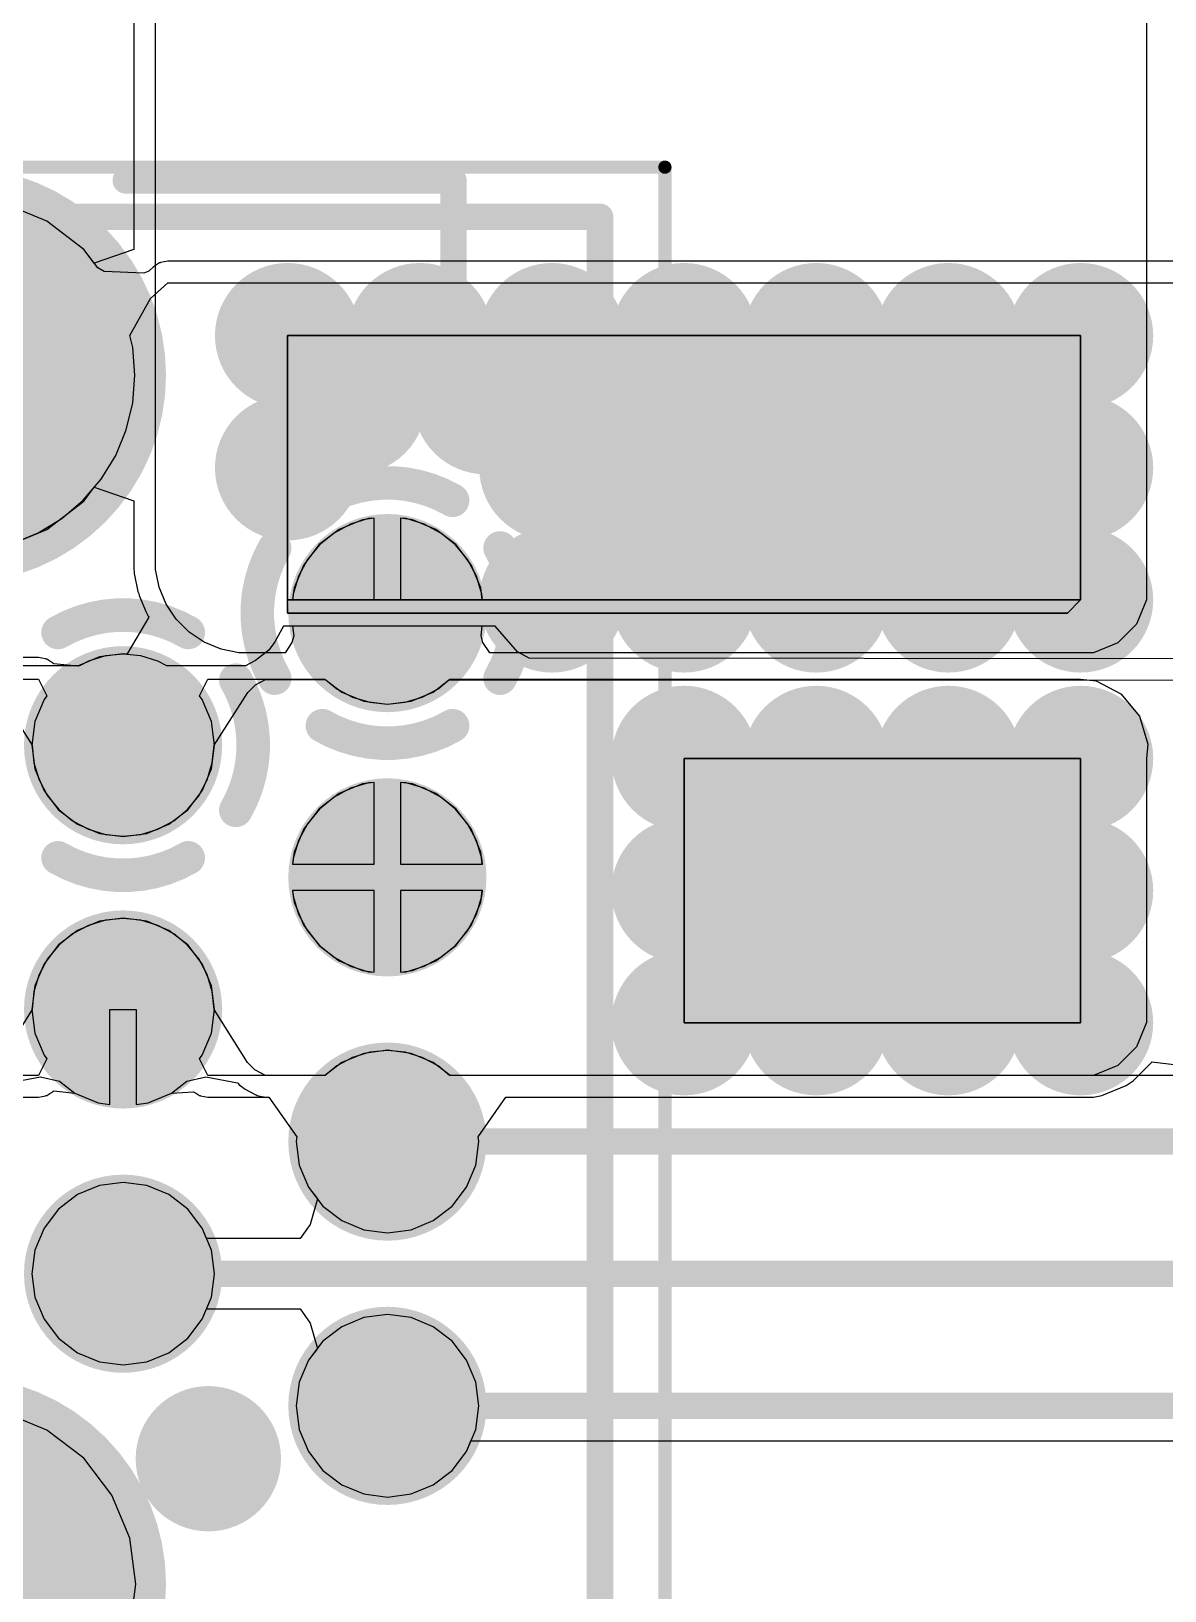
# Model space of a CAD drawing. Header units: millimetres. Extents: x 372 to 687, y 380 to 482.
# Drawn here: x 491.56 to 500.14, y 433.1 to 444.9 of the extents above; entities that cross this region are included whole.
import ezdxf

# ---------------------------------------------------------------- set-up
doc = ezdxf.new("R2010")
doc.units = ezdxf.units.MM
for name, color, linetype in [('BottomLayer', 5, 'Continuous'), ('BottomSolder', 6, 'Continuous'), ('InternalPlane1', 76, 'Continuous'), ('InternalPlane2', 16, 'Continuous'), ('Mechanical13', 56, 'Continuous'), ('Mechanical15', 56, 'Continuous'), ('MultiLayer', 9, 'Continuous'), ('PadHoleLayer', 156, 'Continuous'), ('TopLayer', 1, 'Continuous'), ('TopOverlay', 2, 'Continuous'), ('TopSolder', 216, 'Continuous'), ('ViaHoleLayer', 16, 'Continuous')]:
    doc.layers.add(name, color=color, linetype=linetype)

# ---------------------------------------------------------------- blocks, each defined once
blk = doc.blocks.new('PCI_E_______36P_341')
at = {"layer": 'BottomLayer'}
for points, const_width in [([(1.638, -0.005, 1), (2.663, -0.005, 1)], 1.025), ([(10.788, -0.005, 1), (11.813, -0.005, 1)], 1.025), ([(4.238, -1.255, 1), (4.763, -1.255, 1)], 0.525), ([(6.238, -1.255, 1), (6.763, -1.255, 1)], 0.525), ([(8.238, -1.255, 1), (8.763, -1.255, 1)], 0.525), ([(3.238, -3.255, 1), (3.763, -3.255, 1)], 0.525), ([(5.238, -3.255, 1), (5.763, -3.255, 1)], 0.525), ([(7.238, -3.255, 1), (7.763, -3.255, 1)], 0.525), ([(9.238, -3.255, 1), (9.763, -3.255, 1)], 0.525)]:
    blk.add_lwpolyline(points, format="xyb", close=True, dxfattribs=dict(at, const_width=const_width))
at = {"layer": 'BottomSolder'}
for points, const_width in [([(1.587, -0.005, 1), (2.714, -0.005, 1)], 1.127), ([(10.737, -0.005, 1), (11.864, -0.005, 1)], 1.127), ([(4.187, -1.255, 1), (4.814, -1.255, 1)], 0.627), ([(6.187, -1.255, 1), (6.814, -1.255, 1)], 0.627), ([(8.187, -1.255, 1), (8.814, -1.255, 1)], 0.627), ([(3.187, -3.255, 1), (3.814, -3.255, 1)], 0.627), ([(5.187, -3.255, 1), (5.814, -3.255, 1)], 0.627), ([(7.187, -3.255, 1), (7.814, -3.255, 1)], 0.627), ([(9.187, -3.255, 1), (9.814, -3.255, 1)], 0.627)]:
    blk.add_lwpolyline(points, format="xyb", close=True, dxfattribs=dict(at, const_width=const_width))
at = {"layer": 'InternalPlane1'}
for points, const_width in [([(1.363, -0.005, 1), (2.938, -0.005, 1)], 1.575), ([(10.513, -0.005, 1), (12.088, -0.005, 1)], 1.575), ([(4.125, -1.255, 1), (4.875, -1.255, 1)], 0.75), ([(6.125, -1.255, 1), (6.875, -1.255, 1)], 0.75), ([(8.125, -1.255, 1), (8.875, -1.255, 1)], 0.75), ([(8.944, -2.402, 1), (9.071, -2.402, 1)], 0.127), ([(9.929, -2.402, 1), (10.056, -2.402, 1)], 0.127), ([(3.125, -3.255, 1), (3.875, -3.255, 1)], 0.75), ([(5.125, -3.255, 1), (5.875, -3.255, 1)], 0.75), ([(7.125, -3.255, 1), (7.875, -3.255, 1)], 0.75), ([(8.584, -2.763, 1), (8.711, -2.763, 1)], 0.127), ([(10.29, -2.763, 1), (10.417, -2.763, 1)], 0.127), ([(8.584, -3.748, 1), (8.711, -3.748, 1)], 0.127), ([(10.29, -3.748, 1), (10.417, -3.748, 1)], 0.127), ([(8.944, -4.108, 1), (9.071, -4.108, 1)], 0.127), ([(9.929, -4.108, 1), (10.056, -4.108, 1)], 0.127)]:
    blk.add_lwpolyline(points, format="xyb", close=True, dxfattribs=dict(at, const_width=const_width))
at = {"layer": 'InternalPlane1', "const_width": 0.254}
for points in [[(9.008, -2.402, -0.267949), (9.993, -2.402)], [(8.647, -3.748, -0.267949), (8.647, -2.763)], [(10.354, -2.763, -0.267949), (10.354, -3.748)], [(9.993, -4.108, -0.267949), (9.008, -4.108)]]:
    blk.add_lwpolyline(points, format="xyb", dxfattribs=at)
at = {"layer": 'InternalPlane2'}
for points, const_width in [([(1.363, -0.005, 1), (2.938, -0.005, 1)], 1.575), ([(10.513, -0.005, 1), (12.088, -0.005, 1)], 1.575), ([(4.125, -1.255, 1), (4.875, -1.255, 1)], 0.75), ([(6.125, -1.255, 1), (6.875, -1.255, 1)], 0.75), ([(7.584, -0.763, 1), (7.711, -0.763, 1)], 0.127), ([(9.29, -0.763, 1), (9.417, -0.763, 1)], 0.127), ([(7.584, -1.748, 1), (7.711, -1.748, 1)], 0.127), ([(9.29, -1.748, 1), (9.417, -1.748, 1)], 0.127), ([(7.944, -2.108, 1), (8.071, -2.108, 1)], 0.127), ([(8.929, -2.108, 1), (9.056, -2.108, 1)], 0.127), ([(3.125, -3.255, 1), (3.875, -3.255, 1)], 0.75), ([(5.125, -3.255, 1), (5.875, -3.255, 1)], 0.75), ([(7.125, -3.255, 1), (7.875, -3.255, 1)], 0.75), ([(9.125, -3.255, 1), (9.875, -3.255, 1)], 0.75)]:
    blk.add_lwpolyline(points, format="xyb", close=True, dxfattribs=dict(at, const_width=const_width))
at = {"layer": 'InternalPlane2', "const_width": 0.254}
for points in [[(7.647, -1.748, -0.267949), (7.647, -0.763)], [(9.354, -0.763, -0.267949), (9.354, -1.748)], [(8.993, -2.108, -0.267949), (8.008, -2.108)]]:
    blk.add_lwpolyline(points, format="xyb", dxfattribs=at)
at = {"layer": 'Mechanical13', "const_width": 0.2}
for points in [[(12.5, 3.747), (12.5, -4.864)], [(-12.5, -4.864), (12.5, -4.864)]]:
    blk.add_lwpolyline(points, dxfattribs=at)
at = {"layer": 'Mechanical13', "const_width": 0.1}
blk.add_lwpolyline([(12.45, -4.864, 1), (12.55, -4.864, 1)], format="xyb", close=True, dxfattribs=at)
blk.add_lwpolyline([(12.45, -4.864, 1), (12.55, -4.864, 1)], format="xyb", close=True, dxfattribs=at)
at = {"layer": 'Mechanical15', "const_width": 0.1}
for points in [[(12.875, 3.995), (12.875, -5.355)], [(-12.6, -5.355), (12.875, -5.355)]]:
    blk.add_lwpolyline(points, dxfattribs=at)
at = {"layer": 'Mechanical15', "const_width": 0.05}
blk.add_lwpolyline([(12.85, -5.355, 1), (12.9, -5.355, 1)], format="xyb", close=True, dxfattribs=at)
blk.add_lwpolyline([(12.85, -5.355, 1), (12.9, -5.355, 1)], format="xyb", close=True, dxfattribs=at)
at = {"layer": 'MultiLayer'}
for points, const_width in [([(1.638, -0.005, 1), (2.663, -0.005, 1)], 1.025), ([(10.788, -0.005, 1), (11.813, -0.005, 1)], 1.025), ([(4.238, -1.255, 1), (4.763, -1.255, 1)], 0.525), ([(6.238, -1.255, 1), (6.763, -1.255, 1)], 0.525), ([(8.238, -1.255, 1), (8.763, -1.255, 1)], 0.525), ([(3.238, -3.255, 1), (3.763, -3.255, 1)], 0.525), ([(5.238, -3.255, 1), (5.763, -3.255, 1)], 0.525), ([(7.238, -3.255, 1), (7.763, -3.255, 1)], 0.525), ([(9.238, -3.255, 1), (9.763, -3.255, 1)], 0.525)]:
    blk.add_lwpolyline(points, format="xyb", close=True, dxfattribs=dict(at, const_width=const_width))
at = {"layer": 'PadHoleLayer'}
for points, const_width in [([(1.563, -0.005, 1), (2.738, -0.005, 1)], 1.175), ([(10.713, -0.005, 1), (11.888, -0.005, 1)], 1.175), ([(4.325, -1.255, 1), (4.675, -1.255, 1)], 0.35), ([(6.325, -1.255, 1), (6.675, -1.255, 1)], 0.35), ([(8.325, -1.255, 1), (8.675, -1.255, 1)], 0.35), ([(3.325, -3.255, 1), (3.675, -3.255, 1)], 0.35), ([(5.325, -3.255, 1), (5.675, -3.255, 1)], 0.35), ([(7.325, -3.255, 1), (7.675, -3.255, 1)], 0.35), ([(9.325, -3.255, 1), (9.675, -3.255, 1)], 0.35)]:
    blk.add_lwpolyline(points, format="xyb", close=True, dxfattribs=dict(at, const_width=const_width))
at = {"layer": 'TopLayer'}
for points, const_width in [([(1.638, -0.005, 1), (2.663, -0.005, 1)], 1.025), ([(10.788, -0.005, 1), (11.813, -0.005, 1)], 1.025), ([(4.238, -1.255, 1), (4.763, -1.255, 1)], 0.525), ([(6.238, -1.255, 1), (6.763, -1.255, 1)], 0.525), ([(8.238, -1.255, 1), (8.763, -1.255, 1)], 0.525), ([(3.238, -3.255, 1), (3.763, -3.255, 1)], 0.525), ([(5.238, -3.255, 1), (5.763, -3.255, 1)], 0.525), ([(7.238, -3.255, 1), (7.763, -3.255, 1)], 0.525), ([(9.238, -3.255, 1), (9.763, -3.255, 1)], 0.525)]:
    blk.add_lwpolyline(points, format="xyb", close=True, dxfattribs=dict(at, const_width=const_width))
at = {"layer": 'TopOverlay', "const_width": 0.2}
for points in [[(12.775, -1.275), (12.775, -3.755)], [(10.795, -3.755), (12.775, -3.755)]]:
    blk.add_lwpolyline(points, dxfattribs=at)
at = {"layer": 'TopOverlay', "const_width": 0.1}
for points in [[(12.725, -1.275, 1), (12.825, -1.275, 1)], [(10.745, -3.755, 1), (10.845, -3.755, 1)], [(12.725, -3.755, 1), (12.825, -3.755, 1)], [(12.725, -3.755, 1), (12.825, -3.755, 1)]]:
    blk.add_lwpolyline(points, format="xyb", close=True, dxfattribs=at)
at = {"layer": 'TopSolder'}
for points, const_width in [([(1.587, -0.005, 1), (2.714, -0.005, 1)], 1.127), ([(10.737, -0.005, 1), (11.864, -0.005, 1)], 1.127), ([(4.187, -1.255, 1), (4.814, -1.255, 1)], 0.627), ([(6.187, -1.255, 1), (6.814, -1.255, 1)], 0.627), ([(8.187, -1.255, 1), (8.814, -1.255, 1)], 0.627), ([(3.187, -3.255, 1), (3.814, -3.255, 1)], 0.627), ([(5.187, -3.255, 1), (5.814, -3.255, 1)], 0.627), ([(7.187, -3.255, 1), (7.814, -3.255, 1)], 0.627), ([(9.187, -3.255, 1), (9.814, -3.255, 1)], 0.627)]:
    blk.add_lwpolyline(points, format="xyb", close=True, dxfattribs=dict(at, const_width=const_width))

msp = doc.modelspace()

# ---------------------------------------------------------------- linework, layer by layer
at = {"layer": 'BottomLayer'}
for p, q in [((491.679, 443.467), (491.354, 443.601)), ((491.957, 443.253), (491.679, 443.467)), ((492.065, 443.112), (491.957, 443.253)), ((492.484, 443.121), (492.449, 443.089)), ((492.508, 443.135), (492.484, 443.121)), ((492.531, 443.151), (492.508, 443.135)), ((492.535, 443.152), (492.531, 443.151)), ((492.538, 443.154), (492.535, 443.152)), ((492.566, 443.158), (492.538, 443.154)), ((492.594, 443.163), (492.566, 443.158)), ((509.735, 443.163), (492.594, 443.163)), ((492.111, 443.085), (492.065, 443.112)), ((492.413, 443.074), (492.111, 443.085)), ((492.449, 443.089), (492.413, 443.074)), ((492.462, 442.88), (492.594, 443)), ((492.594, 443), (509.735, 443)), ((492.306, 442.6), (492.462, 442.88)), ((492.328, 442.51), (492.306, 442.6)), ((492.344, 442.3), (492.328, 442.51)), ((492.328, 442.091), (492.344, 442.3)), ((492.279, 441.887), (492.328, 442.091)), ((492.199, 441.693), (492.279, 441.887)), ((492.089, 441.513), (492.199, 441.693)), ((491.952, 441.354), (492.089, 441.513)), ((491.792, 441.217), (491.952, 441.354)), ((491.613, 441.107), (491.792, 441.217)), ((493.977, 441.174), (493.851, 441.106)), ((494.113, 441.215), (493.977, 441.174)), ((494.155, 441.219), (494.113, 441.215)), ((494.155, 440.601), (494.155, 441.219)), ((494.397, 441.215), (494.355, 441.219)), ((494.355, 441.219), (494.355, 440.601)), ((494.534, 441.174), (494.397, 441.215)), ((494.66, 441.106), (494.534, 441.174)), ((491.419, 441.027), (491.613, 441.107)), ((493.74, 441.016), (493.65, 440.905)), ((493.851, 441.106), (493.74, 441.016)), ((494.77, 441.016), (494.66, 441.106)), ((494.861, 440.905), (494.77, 441.016)), ((493.65, 440.905), (493.582, 440.779)), ((494.928, 440.779), (494.861, 440.905)), ((493.582, 440.779), (493.541, 440.643)), ((494.97, 440.643), (494.928, 440.779)), ((493.541, 440.643), (493.537, 440.601)), ((494.974, 440.601), (494.97, 440.643)), ((493.537, 440.601), (494.155, 440.601)), ((494.355, 440.601), (494.974, 440.601)), ((493.47, 440.401), (493.403, 440.283)), ((494.255, 440.401), (493.47, 440.401)), ((495.071, 440.401), (494.255, 440.401)), ((495.239, 440.208), (495.071, 440.401)), ((492.121, 440.176), (491.992, 440.136)), ((492.255, 440.189), (492.121, 440.176)), ((492.39, 440.176), (492.255, 440.189)), ((492.519, 440.136), (492.39, 440.176)), ((493.359, 440.219), (493.256, 440.141)), ((493.403, 440.283), (493.359, 440.219)), ((495.327, 440.158), (495.239, 440.208)), ((491.924, 440.1), (491.333, 440.1)), ((491.992, 440.136), (491.924, 440.1)), ((492.587, 440.1), (492.519, 440.136)), ((493.18, 440.1), (492.587, 440.1)), ((493.182, 440.102), (493.18, 440.1)), ((493.256, 440.141), (493.182, 440.102)), ((509.657, 440.149), (495.327, 440.158)), ((493.198, 439.898), (493.258, 439.957)), ((493.258, 439.957), (493.333, 439.997)), ((493.333, 439.997), (493.79, 439.996)), ((493.79, 439.996), (493.873, 439.928)), ((494.638, 439.928), (494.72, 439.996)), ((494.72, 439.996), (509.94, 439.986)), ((491.313, 439.9), (491.567, 439.5)), ((492.944, 439.5), (493.198, 439.898)), ((493.873, 439.928), (493.992, 439.865)), ((493.992, 439.865), (494.121, 439.825)), ((494.121, 439.825), (494.255, 439.812)), ((494.255, 439.812), (494.39, 439.825)), ((494.39, 439.825), (494.519, 439.865)), ((494.519, 439.865), (494.638, 439.928)), ((491.567, 439.5), (491.58, 439.366)), ((492.93, 439.366), (492.944, 439.5)), ((491.58, 439.366), (491.619, 439.237)), ((492.891, 439.237), (492.93, 439.366)), ((491.619, 439.237), (491.683, 439.118)), ((492.828, 439.118), (492.891, 439.237)), ((491.683, 439.118), (491.769, 439.014)), ((492.742, 439.014), (492.828, 439.118)), ((493.977, 439.174), (493.851, 439.106)), ((494.113, 439.215), (493.977, 439.174)), ((494.155, 439.219), (494.113, 439.215)), ((494.155, 438.6), (494.155, 439.219)), ((494.397, 439.215), (494.355, 439.219)), ((494.355, 439.219), (494.355, 438.6)), ((494.534, 439.174), (494.397, 439.215)), ((494.66, 439.106), (494.534, 439.174)), ((491.769, 439.014), (491.873, 438.928)), ((492.638, 438.928), (492.742, 439.014)), ((493.74, 439.016), (493.65, 438.905)), ((493.851, 439.106), (493.74, 439.016)), ((494.77, 439.016), (494.66, 439.106)), ((494.861, 438.905), (494.77, 439.016)), ((491.873, 438.928), (491.992, 438.865)), ((492.519, 438.865), (492.638, 438.928)), ((493.65, 438.905), (493.582, 438.779)), ((494.928, 438.779), (494.861, 438.905)), ((491.992, 438.865), (492.121, 438.825)), ((492.121, 438.825), (492.255, 438.812)), ((492.255, 438.812), (492.39, 438.825)), ((492.39, 438.825), (492.519, 438.865)), ((493.582, 438.779), (493.541, 438.643)), ((494.97, 438.643), (494.928, 438.779)), ((493.541, 438.643), (493.537, 438.6)), ((494.974, 438.6), (494.97, 438.643)), ((493.537, 438.6), (494.155, 438.6)), ((494.355, 438.6), (494.974, 438.6)), ((494.155, 438.4), (493.537, 438.4)), ((493.537, 438.4), (493.541, 438.358)), ((494.155, 437.782), (494.155, 438.4)), ((494.974, 438.4), (494.355, 438.4)), ((494.355, 438.4), (494.355, 437.782)), ((494.97, 438.358), (494.974, 438.4)), ((493.541, 438.358), (493.582, 438.222)), ((494.928, 438.222), (494.97, 438.358)), ((492.121, 438.176), (491.992, 438.136)), ((492.255, 438.189), (492.121, 438.176)), ((492.39, 438.176), (492.255, 438.189)), ((492.519, 438.136), (492.39, 438.176)), ((493.582, 438.222), (493.65, 438.096)), ((494.861, 438.096), (494.928, 438.222)), ((491.873, 438.073), (491.769, 437.987)), ((491.992, 438.136), (491.873, 438.073)), ((492.638, 438.073), (492.519, 438.136)), ((492.742, 437.987), (492.638, 438.073)), ((493.65, 438.096), (493.74, 437.985)), ((494.77, 437.985), (494.861, 438.096)), ((491.769, 437.987), (491.683, 437.883)), ((492.828, 437.883), (492.742, 437.987)), ((493.74, 437.985), (493.851, 437.895)), ((494.66, 437.895), (494.77, 437.985)), ((491.683, 437.883), (491.619, 437.764)), ((492.891, 437.764), (492.828, 437.883)), ((493.851, 437.895), (493.977, 437.827)), ((493.977, 437.827), (494.113, 437.786)), ((494.397, 437.786), (494.534, 437.827)), ((494.534, 437.827), (494.66, 437.895)), ((491.619, 437.764), (491.58, 437.635)), ((492.93, 437.635), (492.891, 437.764)), ((494.113, 437.786), (494.155, 437.782)), ((494.355, 437.782), (494.397, 437.786)), ((491.58, 437.635), (491.567, 437.5)), ((492.944, 437.5), (492.93, 437.635)), ((491.567, 437.5), (491.314, 437.098)), ((491.567, 437.5), (491.567, 437.5)), ((492.155, 436.782), (492.155, 437.5)), ((492.155, 437.5), (492.355, 437.5)), ((492.355, 437.5), (492.355, 436.782)), ((493.197, 437.098), (492.944, 437.5)), ((492.944, 437.5), (492.944, 437.5)), ((493.992, 437.136), (493.873, 437.073)), ((494.121, 437.176), (493.992, 437.136)), ((494.255, 437.189), (494.121, 437.176)), ((494.39, 437.176), (494.255, 437.189)), ((494.519, 437.136), (494.39, 437.176)), ((494.638, 437.073), (494.519, 437.136)), ((491.391, 436.944), (491.629, 436.989)), ((491.629, 436.989), (491.64, 436.988)), ((491.64, 436.988), (491.773, 436.957)), ((492.738, 436.957), (492.871, 436.988)), ((492.871, 436.988), (492.882, 436.989)), ((492.882, 436.989), (493.12, 436.944)), ((493.251, 437.043), (493.197, 437.098)), ((493.332, 437), (493.251, 437.043)), ((493.784, 437), (493.332, 437)), ((493.873, 437.073), (493.784, 437)), ((494.726, 437), (494.638, 437.073)), ((516.329, 437), (494.726, 437)), ((491.773, 436.957), (491.89, 436.867)), ((491.89, 436.867), (492.066, 436.794)), ((492.445, 436.794), (492.621, 436.867)), ((492.621, 436.867), (492.738, 436.957)), ((493.12, 436.944), (493.136, 436.928)), ((493.136, 436.928), (493.156, 436.915)), ((493.156, 436.915), (493.174, 436.899)), ((493.174, 436.899), (493.254, 436.856)), ((492.066, 436.794), (492.155, 436.782)), ((492.355, 436.782), (492.445, 436.794)), ((493.254, 436.856), (493.262, 436.854)), ((493.262, 436.854), (493.269, 436.849)), ((493.269, 436.849), (493.292, 436.845)), ((493.292, 436.845), (493.315, 436.838)), ((493.315, 436.838), (493.323, 436.838)), ((493.323, 436.838), (493.332, 436.837)), ((493.332, 436.837), (493.359, 436.837)), ((493.359, 436.837), (493.569, 436.537)), ((493.569, 436.537), (493.564, 436.5)), ((493.564, 436.5), (493.588, 436.322)), ((493.588, 436.322), (493.657, 436.155)), ((492.077, 436.168), (491.91, 436.099)), ((492.255, 436.191), (492.077, 436.168)), ((492.434, 436.168), (492.255, 436.191)), ((492.601, 436.099), (492.434, 436.168)), ((491.91, 436.099), (491.767, 435.989)), ((492.744, 435.989), (492.601, 436.099)), ((493.657, 436.155), (493.726, 436.066)), ((493.726, 436.066), (493.67, 435.873)), ((491.767, 435.989), (491.657, 435.846)), ((492.854, 435.846), (492.744, 435.989)), ((491.657, 435.846), (491.588, 435.679)), ((492.887, 435.766), (492.854, 435.846)), ((493.67, 435.873), (493.595, 435.766)), ((493.595, 435.766), (492.887, 435.766)), ((491.588, 435.679), (491.564, 435.5)), ((491.564, 435.5), (491.588, 435.322)), ((491.588, 435.322), (491.657, 435.155)), ((492.854, 435.155), (492.887, 435.235)), ((492.887, 435.235), (493.595, 435.235)), ((493.595, 435.235), (493.67, 435.127)), ((491.657, 435.155), (491.767, 435.012)), ((492.744, 435.012), (492.854, 435.155)), ((493.67, 435.127), (493.726, 434.935)), ((491.767, 435.012), (491.91, 434.902)), ((492.601, 434.902), (492.744, 435.012)), ((491.91, 434.902), (492.077, 434.833)), ((492.434, 434.833), (492.601, 434.902)), ((493.726, 434.935), (493.657, 434.846)), ((492.077, 434.833), (492.255, 434.81)), ((492.255, 434.81), (492.434, 434.833)), ((493.657, 434.846), (493.588, 434.679)), ((493.588, 434.679), (493.564, 434.5)), ((491.679, 434.317), (491.354, 434.451)), ((493.564, 434.5), (493.588, 434.322)), ((491.957, 434.103), (491.679, 434.317)), ((493.588, 434.322), (493.657, 434.155)), ((493.657, 434.155), (493.767, 434.012)), ((494.744, 434.012), (494.854, 434.155)), ((494.854, 434.155), (494.887, 434.235)), ((494.887, 434.235), (516.29, 434.235)), ((492.171, 433.824), (491.957, 434.103)), ((493.767, 434.012), (493.91, 433.902)), ((494.601, 433.902), (494.744, 434.012)), ((492.306, 433.499), (492.171, 433.824)), ((493.91, 433.902), (494.077, 433.833)), ((494.077, 433.833), (494.255, 433.81)), ((494.255, 433.81), (494.434, 433.833)), ((494.434, 433.833), (494.601, 433.902)), ((492.352, 433.15), (492.306, 433.499)), ((492.306, 432.802), (492.352, 433.15))]:
    msp.add_line(p, q, dxfattribs=at)
for points, const_width in [([(493.35, 442.6, 1), (493.65, 442.6, 1)], 0.3), ([(494.35, 442.6, 1), (494.65, 442.6, 1)], 0.3), ([(495.35, 442.6, 1), (495.65, 442.6, 1)], 0.3), ([(496.35, 442.6, 1), (496.65, 442.6, 1)], 0.3), ([(497.35, 442.6, 1), (497.65, 442.6, 1)], 0.3), ([(498.35, 442.6, 1), (498.65, 442.6, 1)], 0.3), ([(499.35, 442.6, 1), (499.65, 442.6, 1)], 0.3), ([(493.85, 442.1, 1), (494.15, 442.1, 1)], 0.3), ([(494.85, 442.1, 1), (495.15, 442.1, 1)], 0.3), ([(495.85, 442.1, 1), (496.15, 442.1, 1)], 0.3), ([(496.85, 442.1, 1), (497.15, 442.1, 1)], 0.3), ([(497.85, 442.1, 1), (498.15, 442.1, 1)], 0.3), ([(498.85, 442.1, 1), (499.15, 442.1, 1)], 0.3), ([(493.35, 441.6, 1), (493.65, 441.6, 1)], 0.3), ([(495.35, 441.6, 1), (495.65, 441.6, 1)], 0.3), ([(496.35, 441.6, 1), (496.65, 441.6, 1)], 0.3), ([(497.35, 441.6, 1), (497.65, 441.6, 1)], 0.3), ([(498.35, 441.6, 1), (498.65, 441.6, 1)], 0.3), ([(499.35, 441.6, 1), (499.65, 441.6, 1)], 0.3), ([(495.85, 441.1, 1), (496.15, 441.1, 1)], 0.3), ([(496.85, 441.1, 1), (497.15, 441.1, 1)], 0.3), ([(497.85, 441.1, 1), (498.15, 441.1, 1)], 0.3), ([(498.85, 441.1, 1), (499.15, 441.1, 1)], 0.3), ([(495.35, 440.6, 1), (495.65, 440.6, 1)], 0.3), ([(496.35, 440.6, 1), (496.65, 440.6, 1)], 0.3), ([(497.35, 440.6, 1), (497.65, 440.6, 1)], 0.3), ([(498.35, 440.6, 1), (498.65, 440.6, 1)], 0.3), ([(499.35, 440.6, 1), (499.65, 440.6, 1)], 0.3), ([(496.35, 439.4, 1), (496.65, 439.4, 1)], 0.3), ([(497.35, 439.4, 1), (497.65, 439.4, 1)], 0.3), ([(498.35, 439.4, 1), (498.65, 439.4, 1)], 0.3), ([(499.35, 439.4, 1), (499.65, 439.4, 1)], 0.3), ([(496.85, 438.9, 1), (497.15, 438.9, 1)], 0.3), ([(497.85, 438.9, 1), (498.15, 438.9, 1)], 0.3), ([(498.85, 438.9, 1), (499.15, 438.9, 1)], 0.3), ([(496.35, 438.4, 1), (496.65, 438.4, 1)], 0.3), ([(497.35, 438.4, 1), (497.65, 438.4, 1)], 0.3), ([(498.35, 438.4, 1), (498.65, 438.4, 1)], 0.3), ([(499.35, 438.4, 1), (499.65, 438.4, 1)], 0.3), ([(496.85, 437.9, 1), (497.15, 437.9, 1)], 0.3), ([(497.85, 437.9, 1), (498.15, 437.9, 1)], 0.3), ([(498.85, 437.9, 1), (499.15, 437.9, 1)], 0.3), ([(496.35, 437.4, 1), (496.65, 437.4, 1)], 0.3), ([(497.35, 437.4, 1), (497.65, 437.4, 1)], 0.3), ([(498.35, 437.4, 1), (498.65, 437.4, 1)], 0.3), ([(499.35, 437.4, 1), (499.65, 437.4, 1)], 0.3), ([(494.205, 436.5, 1), (494.305, 436.5, 1)], 0.1), ([(492.205, 435.5, 1), (492.305, 435.5, 1)], 0.1), ([(494.205, 434.5, 1), (494.305, 434.5, 1)], 0.1), ([(492.75, 434.1, 1), (493.05, 434.1, 1)], 0.3)]:
    msp.add_lwpolyline(points, format="xyb", close=True, dxfattribs=dict(at, const_width=const_width))
at = {"layer": 'BottomLayer', "const_width": 0.2}
for points in [[(494.255, 436.5), (516.2, 436.5)], [(492.255, 435.5), (518.2, 435.5)], [(494.255, 434.5), (516.4, 434.5)]]:
    msp.add_lwpolyline(points, dxfattribs=at)
at = {"layer": 'InternalPlane1'}
for p, q in [((493.5, 440.5), (493.5, 442.6)), ((493.5, 442.6), (499.5, 442.6)), ((499.5, 442.6), (493.5, 442.6)), ((493.5, 442.6), (493.5, 440.5)), ((499.5, 442.6), (499.5, 440.6)), ((499.5, 440.6), (499.5, 442.6)), ((499.5, 440.6), (499.4, 440.5)), ((499.4, 440.5), (499.5, 440.6)), ((499.4, 440.5), (493.5, 440.5)), ((493.5, 440.5), (499.4, 440.5)), ((496.5, 439.4), (499.5, 439.4)), ((496.5, 437.4), (496.5, 439.4)), ((499.5, 439.4), (496.5, 439.4)), ((496.5, 439.4), (496.5, 437.4)), ((499.5, 439.4), (499.5, 437.4)), ((499.5, 437.4), (499.5, 439.4)), ((499.5, 437.4), (496.5, 437.4)), ((496.5, 437.4), (499.5, 437.4))]:
    msp.add_line(p, q, dxfattribs=at)
at = {"layer": 'InternalPlane1', "const_width": 0.55}
for points in [[(493.725, 442.1, 1), (494.275, 442.1, 1)], [(494.725, 442.1, 1), (495.275, 442.1, 1)], [(495.725, 442.1, 1), (496.275, 442.1, 1)], [(496.725, 442.1, 1), (497.275, 442.1, 1)], [(497.725, 442.1, 1), (498.275, 442.1, 1)], [(498.725, 442.1, 1), (499.275, 442.1, 1)], [(495.225, 441.6, 1), (495.775, 441.6, 1)], [(496.225, 441.6, 1), (496.775, 441.6, 1)], [(497.225, 441.6, 1), (497.775, 441.6, 1)], [(498.225, 441.6, 1), (498.775, 441.6, 1)], [(495.725, 441.1, 1), (496.275, 441.1, 1)], [(496.725, 441.1, 1), (497.275, 441.1, 1)], [(497.725, 441.1, 1), (498.275, 441.1, 1)], [(498.725, 441.1, 1), (499.275, 441.1, 1)], [(496.225, 439.4, 1), (496.775, 439.4, 1)], [(497.225, 439.4, 1), (497.775, 439.4, 1)], [(498.225, 439.4, 1), (498.775, 439.4, 1)], [(499.225, 439.4, 1), (499.775, 439.4, 1)], [(496.725, 438.9, 1), (497.275, 438.9, 1)], [(497.725, 438.9, 1), (498.275, 438.9, 1)], [(498.725, 438.9, 1), (499.275, 438.9, 1)], [(496.225, 438.4, 1), (496.775, 438.4, 1)], [(497.225, 438.4, 1), (497.775, 438.4, 1)], [(498.225, 438.4, 1), (498.775, 438.4, 1)], [(499.225, 438.4, 1), (499.775, 438.4, 1)], [(496.725, 437.9, 1), (497.275, 437.9, 1)], [(497.725, 437.9, 1), (498.275, 437.9, 1)], [(498.725, 437.9, 1), (499.275, 437.9, 1)], [(496.225, 437.4, 1), (496.775, 437.4, 1)], [(497.225, 437.4, 1), (497.775, 437.4, 1)], [(498.225, 437.4, 1), (498.775, 437.4, 1)], [(499.225, 437.4, 1), (499.775, 437.4, 1)], [(492.625, 434.1, 1), (493.175, 434.1, 1)]]:
    msp.add_lwpolyline(points, format="xyb", close=True, dxfattribs=at)
at = {"layer": 'InternalPlane2'}
for p, q in [((493.5, 440.6), (493.5, 442.6)), ((493.5, 442.6), (499.5, 442.6)), ((499.5, 442.6), (493.5, 442.6)), ((493.5, 442.6), (493.5, 440.6)), ((499.5, 442.6), (499.5, 440.6)), ((499.5, 440.6), (499.5, 442.6)), ((493.6, 440.6), (493.5, 440.6)), ((493.5, 440.6), (499.5, 440.6)), ((499.5, 440.6), (493.6, 440.6)), ((496.5, 439.4), (499.5, 439.4)), ((496.5, 437.4), (496.5, 439.4)), ((499.5, 439.4), (496.5, 439.4)), ((496.5, 439.4), (496.5, 437.4)), ((499.5, 439.4), (499.5, 437.4)), ((499.5, 437.4), (499.5, 439.4)), ((499.5, 437.4), (496.5, 437.4)), ((496.5, 437.4), (499.5, 437.4))]:
    msp.add_line(p, q, dxfattribs=at)
at = {"layer": 'InternalPlane2', "const_width": 0.55}
for points in [[(493.225, 442.6, 1), (493.775, 442.6, 1)], [(494.225, 442.6, 1), (494.775, 442.6, 1)], [(495.225, 442.6, 1), (495.775, 442.6, 1)], [(496.225, 442.6, 1), (496.775, 442.6, 1)], [(497.225, 442.6, 1), (497.775, 442.6, 1)], [(498.225, 442.6, 1), (498.775, 442.6, 1)], [(499.225, 442.6, 1), (499.775, 442.6, 1)], [(493.725, 442.1, 1), (494.275, 442.1, 1)], [(494.725, 442.1, 1), (495.275, 442.1, 1)], [(495.725, 442.1, 1), (496.275, 442.1, 1)], [(496.725, 442.1, 1), (497.275, 442.1, 1)], [(497.725, 442.1, 1), (498.275, 442.1, 1)], [(498.725, 442.1, 1), (499.275, 442.1, 1)], [(493.225, 441.6, 1), (493.775, 441.6, 1)], [(495.225, 441.6, 1), (495.775, 441.6, 1)], [(496.225, 441.6, 1), (496.775, 441.6, 1)], [(497.225, 441.6, 1), (497.775, 441.6, 1)], [(498.225, 441.6, 1), (498.775, 441.6, 1)], [(499.225, 441.6, 1), (499.775, 441.6, 1)], [(495.725, 441.1, 1), (496.275, 441.1, 1)], [(496.725, 441.1, 1), (497.275, 441.1, 1)], [(497.725, 441.1, 1), (498.275, 441.1, 1)], [(498.725, 441.1, 1), (499.275, 441.1, 1)], [(495.225, 440.6, 1), (495.775, 440.6, 1)], [(496.225, 440.6, 1), (496.775, 440.6, 1)], [(497.225, 440.6, 1), (497.775, 440.6, 1)], [(498.225, 440.6, 1), (498.775, 440.6, 1)], [(499.225, 440.6, 1), (499.775, 440.6, 1)], [(496.225, 439.4, 1), (496.775, 439.4, 1)], [(497.225, 439.4, 1), (497.775, 439.4, 1)], [(498.225, 439.4, 1), (498.775, 439.4, 1)], [(499.225, 439.4, 1), (499.775, 439.4, 1)], [(496.725, 438.9, 1), (497.275, 438.9, 1)], [(497.725, 438.9, 1), (498.275, 438.9, 1)], [(498.725, 438.9, 1), (499.275, 438.9, 1)], [(496.225, 438.4, 1), (496.775, 438.4, 1)], [(497.225, 438.4, 1), (497.775, 438.4, 1)], [(498.225, 438.4, 1), (498.775, 438.4, 1)], [(499.225, 438.4, 1), (499.775, 438.4, 1)], [(496.725, 437.9, 1), (497.275, 437.9, 1)], [(497.725, 437.9, 1), (498.275, 437.9, 1)], [(498.725, 437.9, 1), (499.275, 437.9, 1)], [(496.225, 437.4, 1), (496.775, 437.4, 1)], [(497.225, 437.4, 1), (497.775, 437.4, 1)], [(498.225, 437.4, 1), (498.775, 437.4, 1)], [(499.225, 437.4, 1), (499.775, 437.4, 1)], [(492.625, 434.1, 1), (493.175, 434.1, 1)]]:
    msp.add_lwpolyline(points, format="xyb", close=True, dxfattribs=at)
at = {"layer": 'MultiLayer', "const_width": 0.3}
for points in [[(493.35, 442.6, 1), (493.65, 442.6, 1)], [(494.35, 442.6, 1), (494.65, 442.6, 1)], [(495.35, 442.6, 1), (495.65, 442.6, 1)], [(496.35, 442.6, 1), (496.65, 442.6, 1)], [(497.35, 442.6, 1), (497.65, 442.6, 1)], [(498.35, 442.6, 1), (498.65, 442.6, 1)], [(499.35, 442.6, 1), (499.65, 442.6, 1)], [(493.85, 442.1, 1), (494.15, 442.1, 1)], [(494.85, 442.1, 1), (495.15, 442.1, 1)], [(495.85, 442.1, 1), (496.15, 442.1, 1)], [(496.85, 442.1, 1), (497.15, 442.1, 1)], [(497.85, 442.1, 1), (498.15, 442.1, 1)], [(498.85, 442.1, 1), (499.15, 442.1, 1)], [(493.35, 441.6, 1), (493.65, 441.6, 1)], [(495.35, 441.6, 1), (495.65, 441.6, 1)], [(496.35, 441.6, 1), (496.65, 441.6, 1)], [(497.35, 441.6, 1), (497.65, 441.6, 1)], [(498.35, 441.6, 1), (498.65, 441.6, 1)], [(499.35, 441.6, 1), (499.65, 441.6, 1)], [(495.85, 441.1, 1), (496.15, 441.1, 1)], [(496.85, 441.1, 1), (497.15, 441.1, 1)], [(497.85, 441.1, 1), (498.15, 441.1, 1)], [(498.85, 441.1, 1), (499.15, 441.1, 1)], [(495.35, 440.6, 1), (495.65, 440.6, 1)], [(496.35, 440.6, 1), (496.65, 440.6, 1)], [(497.35, 440.6, 1), (497.65, 440.6, 1)], [(498.35, 440.6, 1), (498.65, 440.6, 1)], [(499.35, 440.6, 1), (499.65, 440.6, 1)], [(496.35, 439.4, 1), (496.65, 439.4, 1)], [(497.35, 439.4, 1), (497.65, 439.4, 1)], [(498.35, 439.4, 1), (498.65, 439.4, 1)], [(499.35, 439.4, 1), (499.65, 439.4, 1)], [(496.85, 438.9, 1), (497.15, 438.9, 1)], [(497.85, 438.9, 1), (498.15, 438.9, 1)], [(498.85, 438.9, 1), (499.15, 438.9, 1)], [(496.35, 438.4, 1), (496.65, 438.4, 1)], [(497.35, 438.4, 1), (497.65, 438.4, 1)], [(498.35, 438.4, 1), (498.65, 438.4, 1)], [(499.35, 438.4, 1), (499.65, 438.4, 1)], [(496.85, 437.9, 1), (497.15, 437.9, 1)], [(497.85, 437.9, 1), (498.15, 437.9, 1)], [(498.85, 437.9, 1), (499.15, 437.9, 1)], [(496.35, 437.4, 1), (496.65, 437.4, 1)], [(497.35, 437.4, 1), (497.65, 437.4, 1)], [(498.35, 437.4, 1), (498.65, 437.4, 1)], [(499.35, 437.4, 1), (499.65, 437.4, 1)], [(492.75, 434.1, 1), (493.05, 434.1, 1)]]:
    msp.add_lwpolyline(points, format="xyb", close=True, dxfattribs=at)
at = {"layer": 'TopLayer'}
for p, q in [((500, 452.07), (500, 440.7)), ((492.337, 448.998), (492.337, 444)), ((492.5, 444), (492.5, 449)), ((492.337, 444), (492.337, 443.251)), ((492.5, 440.9), (492.5, 444)), ((491.679, 443.467), (491.354, 443.601)), ((491.957, 443.253), (491.679, 443.467)), ((492.037, 443.149), (491.957, 443.253)), ((492.337, 443.251), (492.037, 443.149)), ((491.957, 441.348), (492.037, 441.452)), ((492.037, 441.452), (492.337, 441.35)), ((492.337, 441.35), (492.337, 440.9)), ((491.679, 441.134), (491.957, 441.348)), ((491.354, 441), (491.679, 441.134)), ((493.89, 441.134), (493.738, 441.018)), ((494.066, 441.207), (493.89, 441.134)), ((494.155, 441.219), (494.066, 441.207)), ((494.155, 440.601), (494.155, 441.219)), ((494.445, 441.207), (494.355, 441.219)), ((494.355, 441.219), (494.355, 440.601)), ((494.621, 441.134), (494.445, 441.207)), ((494.772, 441.018), (494.621, 441.134)), ((493.738, 441.018), (493.622, 440.866)), ((494.889, 440.866), (494.772, 441.018)), ((492.337, 440.9), (492.337, 440.831)), ((492.5, 440.831), (492.5, 440.9)), ((492.337, 440.831), (492.34, 440.815)), ((492.34, 440.815), (492.34, 440.799)), ((492.34, 440.799), (492.367, 440.664)), ((492.527, 440.696), (492.5, 440.831)), ((493.622, 440.866), (493.549, 440.69)), ((494.962, 440.69), (494.889, 440.866)), ((492.367, 440.664), (492.373, 440.649)), ((492.373, 440.649), (492.376, 440.633)), ((492.58, 440.568), (492.527, 440.696)), ((493.549, 440.69), (493.537, 440.601)), ((494.973, 440.601), (494.962, 440.69)), ((500, 440.7), (500, 440.7)), ((500, 440.7), (500, 440.601)), ((492.376, 440.633), (492.429, 440.506)), ((492.656, 440.454), (492.58, 440.568)), ((493.537, 440.601), (494.155, 440.601)), ((494.355, 440.601), (494.973, 440.601)), ((500, 440.601), (499.924, 440.417)), ((492.45, 440.468), (492.286, 440.191)), ((492.429, 440.506), (492.438, 440.493)), ((492.438, 440.493), (492.444, 440.478)), ((492.444, 440.478), (492.45, 440.468)), ((492.754, 440.356), (492.656, 440.454)), ((499.924, 440.417), (499.783, 440.276)), ((492.868, 440.28), (492.754, 440.356)), ((493.547, 440.327), (493.533, 440.278)), ((494.255, 440.401), (493.537, 440.401)), ((493.537, 440.401), (493.547, 440.327)), ((494.973, 440.401), (494.255, 440.401)), ((494.964, 440.327), (494.973, 440.401)), ((494.978, 440.278), (494.964, 440.327)), ((492.255, 440.191), (492.077, 440.168)), ((492.282, 440.188), (492.255, 440.191)), ((492.286, 440.191), (492.282, 440.188)), ((492.996, 440.227), (492.868, 440.28)), ((493.131, 440.2), (492.996, 440.227)), ((493.2, 440.2), (493.131, 440.2)), ((493.481, 440.2), (493.2, 440.2)), ((493.533, 440.278), (493.481, 440.2)), ((495.03, 440.2), (494.978, 440.278)), ((499.5, 440.2), (495.03, 440.2)), ((499.599, 440.2), (499.5, 440.2)), ((499.783, 440.276), (499.599, 440.2)), ((491.615, 440.163), (490.396, 440.163)), ((491.641, 440.158), (491.615, 440.163)), ((491.668, 440.154), (491.641, 440.158)), ((491.672, 440.152), (491.668, 440.154)), ((491.678, 440.151), (491.672, 440.152)), ((491.7, 440.136), (491.678, 440.151)), ((491.723, 440.123), (491.7, 440.136)), ((491.726, 440.118), (491.723, 440.123)), ((491.73, 440.115), (491.726, 440.118)), ((491.91, 440.099), (491.73, 440.115)), ((492.077, 440.168), (491.91, 440.099)), ((490.396, 440), (491.615, 440)), ((491.615, 440), (491.678, 439.873)), ((492.833, 439.873), (492.896, 440)), ((492.896, 440), (493.782, 440)), ((493.782, 440), (493.91, 439.902)), ((494.601, 439.902), (494.728, 440)), ((494.728, 440), (499.383, 440)), ((499.383, 440), (499.5, 440)), ((499.5, 440), (499.5, 440)), ((499.5, 440), (499.617, 439.987)), ((499.617, 439.987), (499.804, 439.889)), ((491.657, 439.846), (491.588, 439.679)), ((491.678, 439.873), (491.657, 439.846)), ((492.854, 439.846), (492.833, 439.873)), ((492.923, 439.679), (492.854, 439.846)), ((493.91, 439.902), (494.077, 439.833)), ((494.077, 439.833), (494.255, 439.81)), ((494.255, 439.81), (494.434, 439.833)), ((494.434, 439.833), (494.601, 439.902)), ((499.804, 439.889), (499.945, 439.72)), ((499.945, 439.72), (500.01, 439.509)), ((491.588, 439.679), (491.564, 439.5)), ((492.946, 439.5), (492.923, 439.679)), ((491.564, 439.5), (491.588, 439.322)), ((492.923, 439.322), (492.946, 439.5)), ((500.01, 439.509), (500, 439.4)), ((500, 439.4), (500, 437.5)), ((491.588, 439.322), (491.657, 439.155)), ((492.854, 439.155), (492.923, 439.322)), ((491.657, 439.155), (491.767, 439.012)), ((492.744, 439.012), (492.854, 439.155)), ((493.89, 439.134), (493.738, 439.018)), ((494.066, 439.207), (493.89, 439.134)), ((494.155, 439.219), (494.066, 439.207)), ((494.155, 438.6), (494.155, 439.219)), ((494.445, 439.207), (494.355, 439.219)), ((494.355, 439.219), (494.355, 438.6)), ((494.621, 439.134), (494.445, 439.207)), ((494.772, 439.018), (494.621, 439.134)), ((491.767, 439.012), (491.91, 438.902)), ((492.601, 438.902), (492.744, 439.012)), ((493.738, 439.018), (493.622, 438.866)), ((494.889, 438.866), (494.772, 439.018)), ((491.91, 438.902), (492.077, 438.833)), ((492.434, 438.833), (492.601, 438.902)), ((492.077, 438.833), (492.255, 438.81)), ((492.255, 438.81), (492.434, 438.833)), ((493.622, 438.866), (493.549, 438.69)), ((494.962, 438.69), (494.889, 438.866)), ((493.549, 438.69), (493.537, 438.6)), ((494.973, 438.6), (494.962, 438.69)), ((493.537, 438.6), (494.155, 438.6)), ((494.355, 438.6), (494.973, 438.6)), ((494.155, 438.4), (493.537, 438.4)), ((493.537, 438.4), (493.549, 438.311)), ((494.155, 437.782), (494.155, 438.4)), ((494.973, 438.4), (494.355, 438.4)), ((494.355, 438.4), (494.355, 437.782)), ((494.962, 438.311), (494.973, 438.4)), ((493.549, 438.311), (493.622, 438.135)), ((494.889, 438.135), (494.962, 438.311)), ((492.077, 438.168), (491.91, 438.099)), ((492.255, 438.191), (492.077, 438.168)), ((492.434, 438.168), (492.255, 438.191)), ((492.601, 438.099), (492.434, 438.168)), ((491.91, 438.099), (491.767, 437.989)), ((492.744, 437.989), (492.601, 438.099)), ((493.622, 438.135), (493.738, 437.983)), ((494.772, 437.983), (494.889, 438.135)), ((491.767, 437.989), (491.657, 437.846)), ((492.854, 437.846), (492.744, 437.989)), ((493.738, 437.983), (493.89, 437.867)), ((494.621, 437.867), (494.772, 437.983)), ((491.657, 437.846), (491.588, 437.679)), ((492.923, 437.679), (492.854, 437.846)), ((493.89, 437.867), (494.066, 437.794)), ((494.445, 437.794), (494.621, 437.867)), ((494.066, 437.794), (494.155, 437.782)), ((494.355, 437.782), (494.445, 437.794)), ((491.588, 437.679), (491.564, 437.5)), ((492.946, 437.5), (492.923, 437.679)), ((491.564, 437.5), (491.588, 437.322)), ((492.155, 436.782), (492.155, 437.5)), ((492.155, 437.5), (492.355, 437.5)), ((492.355, 437.5), (492.355, 436.782)), ((492.923, 437.322), (492.946, 437.5)), ((500, 437.5), (500, 437.5)), ((500, 437.5), (500, 437.401)), ((500, 437.401), (499.924, 437.217)), ((491.588, 437.322), (491.657, 437.155)), ((492.854, 437.155), (492.923, 437.322)), ((491.679, 437.127), (491.616, 437)), ((491.657, 437.155), (491.679, 437.127)), ((492.832, 437.127), (492.854, 437.155)), ((492.895, 437), (492.832, 437.127)), ((494.077, 437.168), (493.91, 437.099)), ((494.255, 437.191), (494.077, 437.168)), ((494.434, 437.168), (494.255, 437.191)), ((494.601, 437.099), (494.434, 437.168)), ((499.924, 437.217), (499.783, 437.076)), ((499.899, 436.961), (500.039, 437.101)), ((500.039, 437.101), (500.04, 437.103)), ((500.04, 437.103), (500.229, 437.081)), ((491.616, 437), (490.395, 437)), ((493.781, 437), (492.895, 437)), ((493.91, 437.099), (493.781, 437)), ((494.73, 437), (494.601, 437.099)), ((499.599, 437), (494.73, 437)), ((499.783, 437.076), (499.599, 437)), ((491.7, 436.864), (491.723, 436.877)), ((491.723, 436.877), (491.727, 436.882)), ((491.727, 436.882), (491.731, 436.885)), ((491.731, 436.885), (491.89, 436.867)), ((491.89, 436.867), (492.066, 436.794)), ((492.445, 436.794), (492.621, 436.867)), ((492.621, 436.867), (492.787, 436.877)), ((492.787, 436.877), (492.81, 436.864)), ((499.662, 436.849), (499.846, 436.925)), ((499.846, 436.925), (499.899, 436.961)), ((490.395, 436.837), (491.616, 436.837)), ((491.616, 436.837), (491.642, 436.842)), ((491.642, 436.842), (491.668, 436.846)), ((491.668, 436.846), (491.673, 436.848)), ((491.673, 436.848), (491.678, 436.849)), ((491.678, 436.849), (491.7, 436.864)), ((492.066, 436.794), (492.155, 436.782)), ((492.355, 436.782), (492.445, 436.794)), ((492.81, 436.864), (492.832, 436.849)), ((492.832, 436.849), (492.838, 436.848)), ((492.838, 436.848), (492.842, 436.846)), ((492.842, 436.846), (492.869, 436.842)), ((492.869, 436.842), (492.895, 436.837)), ((492.895, 436.837), (493.359, 436.837)), ((493.359, 436.837), (493.569, 436.537)), ((494.941, 436.537), (495.152, 436.837)), ((495.152, 436.837), (499.599, 436.837)), ((499.599, 436.837), (499.662, 436.849)), ((493.569, 436.537), (493.564, 436.5)), ((494.946, 436.5), (494.941, 436.537)), ((493.564, 436.5), (493.588, 436.322)), ((494.923, 436.322), (494.946, 436.5)), ((493.588, 436.322), (493.657, 436.155)), ((494.854, 436.155), (494.923, 436.322)), ((492.077, 436.168), (491.91, 436.099)), ((492.255, 436.191), (492.077, 436.168)), ((492.434, 436.168), (492.255, 436.191)), ((492.601, 436.099), (492.434, 436.168)), ((491.91, 436.099), (491.767, 435.989)), ((492.744, 435.989), (492.601, 436.099)), ((493.657, 436.155), (493.767, 436.012)), ((494.744, 436.012), (494.854, 436.155)), ((491.767, 435.989), (491.657, 435.846)), ((492.854, 435.846), (492.744, 435.989)), ((493.767, 436.012), (493.91, 435.902)), ((494.601, 435.902), (494.744, 436.012)), ((491.657, 435.846), (491.588, 435.679)), ((492.923, 435.679), (492.854, 435.846)), ((493.91, 435.902), (494.077, 435.833)), ((494.077, 435.833), (494.255, 435.81)), ((494.255, 435.81), (494.434, 435.833)), ((494.434, 435.833), (494.601, 435.902)), ((491.588, 435.679), (491.564, 435.5)), ((492.946, 435.5), (492.923, 435.679)), ((491.564, 435.5), (491.588, 435.322)), ((492.923, 435.322), (492.946, 435.5)), ((491.588, 435.322), (491.657, 435.155)), ((492.854, 435.155), (492.923, 435.322)), ((491.657, 435.155), (491.767, 435.012)), ((492.744, 435.012), (492.854, 435.155)), ((493.91, 435.099), (493.767, 434.989)), ((494.077, 435.168), (493.91, 435.099)), ((494.255, 435.191), (494.077, 435.168)), ((494.434, 435.168), (494.255, 435.191)), ((494.601, 435.099), (494.434, 435.168)), ((494.744, 434.989), (494.601, 435.099)), ((491.767, 435.012), (491.91, 434.902)), ((492.601, 434.902), (492.744, 435.012)), ((493.767, 434.989), (493.657, 434.846)), ((494.854, 434.846), (494.744, 434.989)), ((491.91, 434.902), (492.077, 434.833)), ((492.434, 434.833), (492.601, 434.902)), ((492.077, 434.833), (492.255, 434.81)), ((492.255, 434.81), (492.434, 434.833)), ((493.657, 434.846), (493.588, 434.679)), ((494.923, 434.679), (494.854, 434.846)), ((493.588, 434.679), (493.564, 434.5)), ((494.946, 434.5), (494.923, 434.679)), ((491.679, 434.317), (491.354, 434.451)), ((493.564, 434.5), (493.588, 434.322)), ((494.923, 434.322), (494.946, 434.5)), ((491.957, 434.103), (491.679, 434.317)), ((493.588, 434.322), (493.657, 434.155)), ((494.854, 434.155), (494.923, 434.322)), ((493.657, 434.155), (493.767, 434.012)), ((494.744, 434.012), (494.854, 434.155)), ((492.171, 433.824), (491.957, 434.103)), ((493.767, 434.012), (493.91, 433.902)), ((494.601, 433.902), (494.744, 434.012)), ((492.306, 433.499), (492.171, 433.824)), ((493.91, 433.902), (494.077, 433.833)), ((494.077, 433.833), (494.255, 433.81)), ((494.255, 433.81), (494.434, 433.833)), ((494.434, 433.833), (494.601, 433.902)), ((492.352, 433.15), (492.306, 433.499)), ((492.306, 432.802), (492.352, 433.15))]:
    msp.add_line(p, q, dxfattribs=at)
at = {"layer": 'TopLayer', "const_width": 0.3}
for points in [[(493.35, 442.6, 1), (493.65, 442.6, 1)], [(494.35, 442.6, 1), (494.65, 442.6, 1)], [(495.35, 442.6, 1), (495.65, 442.6, 1)], [(496.35, 442.6, 1), (496.65, 442.6, 1)], [(497.35, 442.6, 1), (497.65, 442.6, 1)], [(498.35, 442.6, 1), (498.65, 442.6, 1)], [(499.35, 442.6, 1), (499.65, 442.6, 1)], [(493.85, 442.1, 1), (494.15, 442.1, 1)], [(494.85, 442.1, 1), (495.15, 442.1, 1)], [(495.85, 442.1, 1), (496.15, 442.1, 1)], [(496.85, 442.1, 1), (497.15, 442.1, 1)], [(497.85, 442.1, 1), (498.15, 442.1, 1)], [(498.85, 442.1, 1), (499.15, 442.1, 1)], [(493.35, 441.6, 1), (493.65, 441.6, 1)], [(495.35, 441.6, 1), (495.65, 441.6, 1)], [(496.35, 441.6, 1), (496.65, 441.6, 1)], [(497.35, 441.6, 1), (497.65, 441.6, 1)], [(498.35, 441.6, 1), (498.65, 441.6, 1)], [(499.35, 441.6, 1), (499.65, 441.6, 1)], [(495.85, 441.1, 1), (496.15, 441.1, 1)], [(496.85, 441.1, 1), (497.15, 441.1, 1)], [(497.85, 441.1, 1), (498.15, 441.1, 1)], [(498.85, 441.1, 1), (499.15, 441.1, 1)], [(495.35, 440.6, 1), (495.65, 440.6, 1)], [(496.35, 440.6, 1), (496.65, 440.6, 1)], [(497.35, 440.6, 1), (497.65, 440.6, 1)], [(498.35, 440.6, 1), (498.65, 440.6, 1)], [(499.35, 440.6, 1), (499.65, 440.6, 1)], [(496.35, 439.4, 1), (496.65, 439.4, 1)], [(497.35, 439.4, 1), (497.65, 439.4, 1)], [(498.35, 439.4, 1), (498.65, 439.4, 1)], [(499.35, 439.4, 1), (499.65, 439.4, 1)], [(496.85, 438.9, 1), (497.15, 438.9, 1)], [(497.85, 438.9, 1), (498.15, 438.9, 1)], [(498.85, 438.9, 1), (499.15, 438.9, 1)], [(496.35, 438.4, 1), (496.65, 438.4, 1)], [(497.35, 438.4, 1), (497.65, 438.4, 1)], [(498.35, 438.4, 1), (498.65, 438.4, 1)], [(499.35, 438.4, 1), (499.65, 438.4, 1)], [(496.85, 437.9, 1), (497.15, 437.9, 1)], [(497.85, 437.9, 1), (498.15, 437.9, 1)], [(498.85, 437.9, 1), (499.15, 437.9, 1)], [(496.35, 437.4, 1), (496.65, 437.4, 1)], [(497.35, 437.4, 1), (497.65, 437.4, 1)], [(498.35, 437.4, 1), (498.65, 437.4, 1)], [(499.35, 437.4, 1), (499.65, 437.4, 1)], [(492.75, 434.1, 1), (493.05, 434.1, 1)]]:
    msp.add_lwpolyline(points, format="xyb", close=True, dxfattribs=at)
at = {"layer": 'ViaHoleLayer', "const_width": 0.15}
for points in [[(493.425, 442.6, 1), (493.575, 442.6, 1)], [(494.425, 442.6, 1), (494.575, 442.6, 1)], [(495.425, 442.6, 1), (495.575, 442.6, 1)], [(496.425, 442.6, 1), (496.575, 442.6, 1)], [(497.425, 442.6, 1), (497.575, 442.6, 1)], [(498.425, 442.6, 1), (498.575, 442.6, 1)], [(499.425, 442.6, 1), (499.575, 442.6, 1)], [(493.925, 442.1, 1), (494.075, 442.1, 1)], [(494.925, 442.1, 1), (495.075, 442.1, 1)], [(495.925, 442.1, 1), (496.075, 442.1, 1)], [(496.925, 442.1, 1), (497.075, 442.1, 1)], [(497.925, 442.1, 1), (498.075, 442.1, 1)], [(498.925, 442.1, 1), (499.075, 442.1, 1)], [(493.425, 441.6, 1), (493.575, 441.6, 1)], [(495.425, 441.6, 1), (495.575, 441.6, 1)], [(496.425, 441.6, 1), (496.575, 441.6, 1)], [(497.425, 441.6, 1), (497.575, 441.6, 1)], [(498.425, 441.6, 1), (498.575, 441.6, 1)], [(499.425, 441.6, 1), (499.575, 441.6, 1)], [(495.925, 441.1, 1), (496.075, 441.1, 1)], [(496.925, 441.1, 1), (497.075, 441.1, 1)], [(497.925, 441.1, 1), (498.075, 441.1, 1)], [(498.925, 441.1, 1), (499.075, 441.1, 1)], [(495.425, 440.6, 1), (495.575, 440.6, 1)], [(496.425, 440.6, 1), (496.575, 440.6, 1)], [(497.425, 440.6, 1), (497.575, 440.6, 1)], [(498.425, 440.6, 1), (498.575, 440.6, 1)], [(499.425, 440.6, 1), (499.575, 440.6, 1)], [(496.425, 439.4, 1), (496.575, 439.4, 1)], [(497.425, 439.4, 1), (497.575, 439.4, 1)], [(498.425, 439.4, 1), (498.575, 439.4, 1)], [(499.425, 439.4, 1), (499.575, 439.4, 1)], [(496.925, 438.9, 1), (497.075, 438.9, 1)], [(497.925, 438.9, 1), (498.075, 438.9, 1)], [(498.925, 438.9, 1), (499.075, 438.9, 1)], [(496.425, 438.4, 1), (496.575, 438.4, 1)], [(497.425, 438.4, 1), (497.575, 438.4, 1)], [(498.425, 438.4, 1), (498.575, 438.4, 1)], [(499.425, 438.4, 1), (499.575, 438.4, 1)], [(496.925, 437.9, 1), (497.075, 437.9, 1)], [(497.925, 437.9, 1), (498.075, 437.9, 1)], [(498.925, 437.9, 1), (499.075, 437.9, 1)], [(496.425, 437.4, 1), (496.575, 437.4, 1)], [(497.425, 437.4, 1), (497.575, 437.4, 1)], [(498.425, 437.4, 1), (498.575, 437.4, 1)], [(499.425, 437.4, 1), (499.575, 437.4, 1)], [(492.825, 434.1, 1), (492.975, 434.1, 1)]]:
    msp.add_lwpolyline(points, format="xyb", close=True, dxfattribs=at)

# ---------------------------------------------------------------- block references
at = {"rotation": 90}
msp.add_blockref('PCI_E_______36P_341', (491, 431), dxfattribs=at)

doc.saveas('drawing.dxf')
